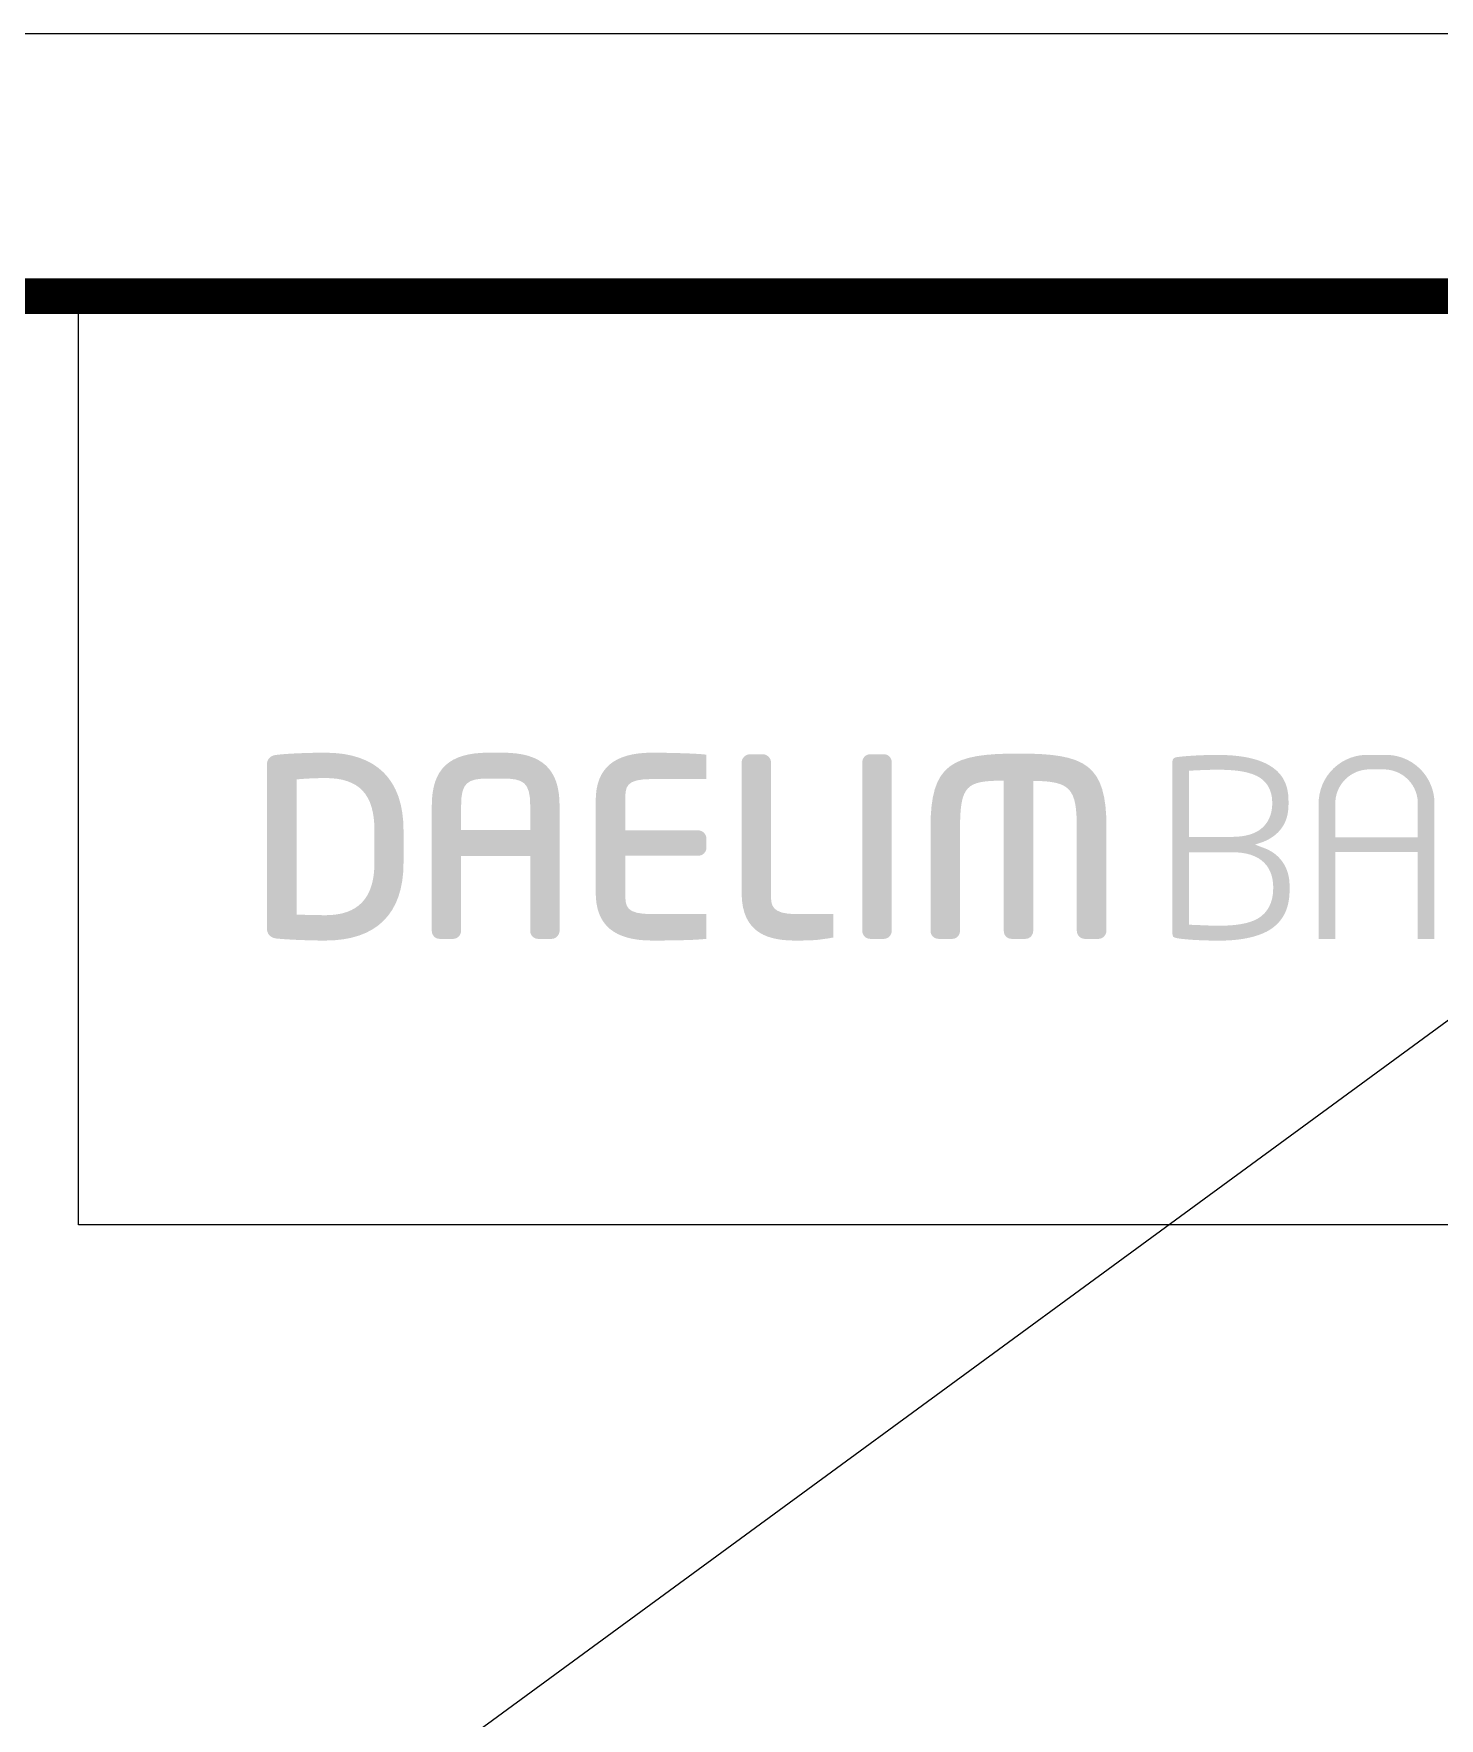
# Model space of a CAD drawing. Extents: x 1481 to 3160, y 4681 to 5260.
# Drawn here: x 2129.2 to 2201.1, y 5173.7 to 5259.9 of the extents above; entities that cross this region are included whole.
import ezdxf

# ---------------------------------------------------------------- set-up
doc = ezdxf.new("R2010")
doc.units = 0
doc.header["$LTSCALE"] = 30
doc.header["$MEASUREMENT"] = 0
doc.layers.get('0').update_dxf_attribs({"linetype": 'CONTINUOUS'})

msp = doc.modelspace()

# ---------------------------------------------------------------- hatches: boundary and pattern name
h = msp.add_hatch(color=5)
edge = h.paths.add_edge_path()
edge.add_spline(control_points=[(2148.124, 5219.146), (2148.124, 5221.745), (2146.738, 5223.123), (2144.116, 5223.123)], knot_values=[7, 7, 7, 7, 8, 8, 8, 8], degree=3, periodic=0)
edge.add_spline(control_points=[(2144.116, 5223.123), (2143.155, 5223.123), (2141.938, 5223.066), (2141.543, 5222.999)], knot_values=[0, 0, 0, 0, 1, 1, 1, 1], degree=3, periodic=0)
edge.add_spline(control_points=[(2141.543, 5222.999), (2141.295, 5222.956), (2141.134, 5222.773), (2141.134, 5222.525), (2141.134, 5222.525), (2141.134, 5214.11), (2141.134, 5214.11)], knot_values=[1, 1, 1, 1, 2, 2, 2, 3, 3, 3, 3], degree=3, periodic=0)
edge.add_spline(control_points=[(2141.134, 5214.11), (2141.134, 5213.848), (2141.295, 5213.673), (2141.559, 5213.615)], knot_values=[3, 3, 3, 3, 4, 4, 4, 4], degree=3, periodic=0)
edge.add_spline(control_points=[(2141.559, 5213.615), (2141.938, 5213.566), (2143.147, 5213.503), (2144.116, 5213.503)], knot_values=[4, 4, 4, 4, 5, 5, 5, 5], degree=3, periodic=0)
edge.add_spline(control_points=[(2144.116, 5213.503), (2146.738, 5213.503), (2148.124, 5214.881), (2148.124, 5217.485), (2148.124, 5217.485), (2148.124, 5219.146), (2148.124, 5219.146)], knot_values=[5, 5, 5, 5, 6, 6, 6, 7, 7, 7, 7], degree=3, periodic=0)
edge = h.paths.add_edge_path(flags=16)
edge.add_spline(control_points=[(2144.107, 5221.825), (2145.856, 5221.825), (2146.635, 5220.994), (2146.635, 5219.146), (2146.635, 5219.146), (2146.635, 5218.731), (2146.635, 5218.316)], knot_values=[4, 4, 4, 4, 5, 5, 5, 5.5, 5.5, 5.5, 5.5], degree=3, periodic=0)
edge.add_spline(control_points=[(2146.635, 5218.316), (2146.635, 5217.901), (2146.635, 5217.485), (2146.635, 5217.485)], knot_values=[5.5, 5.5, 5.5, 5.5, 6, 6, 6, 6], degree=3, periodic=0)
edge.add_spline(control_points=[(2146.635, 5217.485), (2146.635, 5215.681), (2145.806, 5214.8), (2144.116, 5214.8)], knot_values=[0, 0, 0, 0, 1, 1, 1, 1], degree=3, periodic=0)
edge.add_spline(control_points=[(2144.116, 5214.8), (2144.116, 5214.8), (2142.953, 5214.82), (2142.652, 5214.832), (2142.652, 5214.832), (2142.652, 5221.754), (2142.652, 5221.754)], knot_values=[1.00001, 1.00001, 1.00001, 1.00001, 2, 2, 2, 3, 3, 3, 3], degree=3, periodic=0)
edge.add_spline(control_points=[(2142.652, 5221.754), (2143.258, 5221.818), (2144.107, 5221.825), (2144.107, 5221.825)], knot_values=[3, 3, 3, 3, 4, 4, 4, 4], degree=3, periodic=0)
h = msp.add_hatch(color=5)
edge = h.paths.add_edge_path()
edge.add_spline(control_points=[(2156.111, 5220.413), (2156.111, 5222.287), (2155.208, 5223.123), (2153.2, 5223.123)], knot_values=[13, 13, 13, 13, 14, 14, 14, 14], degree=3, periodic=0)
edge.add_spline(control_points=[(2153.2, 5223.123), (2153.2, 5223.123), (2152.466, 5223.123), (2152.466, 5223.123)], knot_values=[0.00001, 0.00001, 0.00001, 0.00001, 1, 1, 1, 1], degree=3, periodic=0)
edge.add_spline(control_points=[(2152.466, 5223.123), (2150.458, 5223.123), (2149.571, 5222.287), (2149.571, 5220.413), (2149.571, 5220.413), (2149.571, 5213.999), (2149.571, 5213.999)], knot_values=[1, 1, 1, 1, 2, 2, 2, 3, 3, 3, 3], degree=3, periodic=0)
edge.add_spline(control_points=[(2149.571, 5213.999), (2149.571, 5213.774), (2149.744, 5213.59), (2149.971, 5213.59)], knot_values=[3, 3, 3, 3, 4, 4, 4, 4], degree=3, periodic=0)
edge.add_spline(control_points=[(2149.971, 5213.59), (2149.971, 5213.59), (2150.672, 5213.59), (2150.672, 5213.59)], knot_values=[4.00001, 4.00001, 4.00001, 4.00001, 5, 5, 5, 5], degree=3, periodic=0)
edge.add_spline(control_points=[(2150.672, 5213.59), (2150.907, 5213.59), (2151.072, 5213.809), (2151.072, 5213.999), (2151.072, 5213.999), (2151.072, 5214.922), (2151.072, 5215.864)], knot_values=[5, 5, 5, 5, 6, 6, 6, 6.5, 6.5, 6.5, 6.5], degree=3, periodic=0)
edge.add_spline(control_points=[(2151.072, 5215.864), (2151.072, 5216.806), (2151.072, 5217.766), (2151.072, 5217.841), (2151.072, 5217.841), (2154.609, 5217.841), (2154.609, 5217.841)], knot_values=[6.5, 6.5, 6.5, 6.5, 7, 7, 7, 8, 8, 8, 8], degree=3, periodic=0)
edge.add_spline(control_points=[(2154.609, 5217.841), (2154.609, 5217.691), (2154.609, 5213.999), (2154.609, 5213.999)], knot_values=[8, 8, 8, 8, 9, 9, 9, 9], degree=3, periodic=0)
edge.add_spline(control_points=[(2154.609, 5213.999), (2154.609, 5213.766), (2154.791, 5213.59), (2155.006, 5213.59)], knot_values=[9, 9, 9, 9, 10, 10, 10, 10], degree=3, periodic=0)
edge.add_spline(control_points=[(2155.006, 5213.59), (2155.006, 5213.59), (2155.711, 5213.59), (2155.711, 5213.59)], knot_values=[10.00001, 10.00001, 10.00001, 10.00001, 11, 11, 11, 11], degree=3, periodic=0)
edge.add_spline(control_points=[(2155.711, 5213.59), (2155.946, 5213.59), (2156.111, 5213.817), (2156.111, 5213.999), (2156.111, 5213.999), (2156.111, 5220.413), (2156.111, 5220.413)], knot_values=[11, 11, 11, 11, 12, 12, 12, 13, 13, 13, 13], degree=3, periodic=0)
edge = h.paths.add_edge_path(flags=16)
edge.add_spline(control_points=[(2151.072, 5220.413), (2151.072, 5221.602), (2151.41, 5221.798), (2152.466, 5221.798)], knot_values=[2, 2, 2, 2, 3, 3, 3, 3], degree=3, periodic=0)
edge.add_spline(control_points=[(2152.466, 5221.798), (2152.466, 5221.798), (2153.2, 5221.798), (2153.2, 5221.798)], knot_values=[3.00001, 3.00001, 3.00001, 3.00001, 4, 4, 4, 4], degree=3, periodic=0)
edge.add_spline(control_points=[(2153.2, 5221.798), (2154.259, 5221.798), (2154.609, 5221.602), (2154.609, 5220.413)], knot_values=[4, 4, 4, 4, 5, 5, 5, 5], degree=3, periodic=0)
edge.add_spline(control_points=[(2154.609, 5220.413), (2154.609, 5220.413), (2154.609, 5219.273), (2154.609, 5219.161)], knot_values=[5.00001, 5.00001, 5.00001, 5.00001, 6, 6, 6, 6], degree=3, periodic=0)
edge.add_spline(control_points=[(2154.609, 5219.161), (2154.609, 5219.161), (2151.072, 5219.161), (2151.072, 5219.161)], knot_values=[0, 0, 0, 0, 1, 1, 1, 1], degree=3, periodic=0)
edge.add_spline(control_points=[(2151.072, 5219.161), (2151.072, 5219.273), (2151.072, 5220.413), (2151.072, 5220.413)], knot_values=[1, 1, 1, 1, 2, 2, 2, 2], degree=3, periodic=0)
h = msp.add_hatch(color=5)
edge = h.paths.add_edge_path()
edge.add_spline(control_points=[(2159.475, 5219.146), (2159.475, 5219.268), (2159.475, 5220.671), (2159.475, 5220.671)], knot_values=[14, 14, 14, 14, 15, 15, 15, 15], degree=3, periodic=0)
edge.add_spline(control_points=[(2159.475, 5220.671), (2159.475, 5221.384), (2159.475, 5221.774), (2160.865, 5221.774), (2160.865, 5221.774), (2161.555, 5221.772), (2162.246, 5221.771)], knot_values=[15, 15, 15, 15, 16, 16, 16, 16.5, 16.5, 16.5, 16.5], degree=3, periodic=0)
edge.add_spline(control_points=[(2162.246, 5221.771), (2162.937, 5221.769), (2163.628, 5221.768), (2163.628, 5221.768), (2163.628, 5221.768), (2163.628, 5222.081), (2163.628, 5222.394)], knot_values=[16.5, 16.5, 16.5, 16.5, 17, 17, 17, 17.5, 17.5, 17.5, 17.5], degree=3, periodic=0)
edge.add_spline(control_points=[(2163.628, 5222.394), (2163.628, 5222.708), (2163.628, 5223.021), (2163.628, 5223.021)], knot_values=[17.5, 17.5, 17.5, 17.5, 18, 18, 18, 18], degree=3, periodic=0)
edge.add_spline(control_points=[(2163.628, 5223.021), (2163.628, 5223.021), (2163.348, 5223.048), (2163.348, 5223.048)], knot_values=[18.00001, 18.00001, 18.00001, 18.00001, 19, 19, 19, 19], degree=3, periodic=0)
edge.add_spline(control_points=[(2163.348, 5223.048), (2162.787, 5223.094), (2161.549, 5223.123), (2160.849, 5223.123)], knot_values=[19, 19, 19, 19, 20, 20, 20, 20], degree=3, periodic=0)
edge.add_spline(control_points=[(2160.849, 5223.123), (2158.903, 5223.123), (2157.962, 5222.326), (2157.962, 5220.671)], knot_values=[20, 20, 20, 20, 21, 21, 21, 21], degree=3, periodic=0)
edge.add_spline(control_points=[(2157.962, 5220.671), (2157.962, 5220.671), (2157.962, 5215.953), (2157.962, 5215.953)], knot_values=[0, 0, 0, 0, 1, 1, 1, 1], degree=3, periodic=0)
edge.add_spline(control_points=[(2157.962, 5215.953), (2157.962, 5214.303), (2158.903, 5213.503), (2160.849, 5213.503)], knot_values=[1, 1, 1, 1, 2, 2, 2, 2], degree=3, periodic=0)
edge.add_spline(control_points=[(2160.849, 5213.503), (2161.71, 5213.503), (2162.874, 5213.52), (2163.348, 5213.566)], knot_values=[2, 2, 2, 2, 3, 3, 3, 3], degree=3, periodic=0)
edge.add_spline(control_points=[(2163.348, 5213.566), (2163.348, 5213.566), (2163.562, 5213.584), (2163.562, 5213.584)], knot_values=[3.00001, 3.00001, 3.00001, 3.00001, 3.99999, 3.99999, 3.99999, 3.99999], degree=3, periodic=0)
edge.add_spline(control_points=[(2163.562, 5213.584), (2163.562, 5213.584), (2163.562, 5213.584), (2163.562, 5213.584), (2163.562, 5213.584), (2163.628, 5213.59), (2163.628, 5213.59)], knot_values=[3.99999, 3.99999, 3.99999, 3.99999, 4, 4, 4, 4.99999, 4.99999, 4.99999, 4.99999], degree=3, periodic=0)
edge.add_spline(control_points=[(2163.628, 5213.59), (2163.628, 5213.59), (2163.628, 5213.59), (2163.628, 5213.59), (2163.628, 5213.59), (2163.628, 5213.907), (2163.628, 5214.223)], knot_values=[4.99999, 4.99999, 4.99999, 4.99999, 5.25, 5.25, 5.25, 5.5, 5.5, 5.5, 5.5], degree=3, periodic=0)
edge.add_spline(control_points=[(2163.628, 5214.223), (2163.628, 5214.54), (2163.628, 5214.857), (2163.628, 5214.857), (2163.628, 5214.857), (2160.865, 5214.857), (2160.865, 5214.857)], knot_values=[5.5, 5.5, 5.5, 5.5, 6, 6, 6, 7, 7, 7, 7], degree=3, periodic=0)
edge.add_spline(control_points=[(2160.865, 5214.857), (2159.475, 5214.857), (2159.475, 5215.244), (2159.475, 5215.953), (2159.475, 5215.953), (2159.475, 5217.708), (2159.475, 5217.846)], knot_values=[7, 7, 7, 7, 8, 8, 8, 9, 9, 9, 9], degree=3, periodic=0)
edge.add_spline(control_points=[(2159.475, 5217.846), (2159.611, 5217.846), (2163.207, 5217.846), (2163.207, 5217.846)], knot_values=[9, 9, 9, 9, 10, 10, 10, 10], degree=3, periodic=0)
edge.add_spline(control_points=[(2163.207, 5217.846), (2163.429, 5217.846), (2163.628, 5218.023), (2163.628, 5218.25)], knot_values=[10, 10, 10, 10, 11, 11, 11, 11], degree=3, periodic=0)
edge.add_spline(control_points=[(2163.628, 5218.25), (2163.628, 5218.25), (2163.628, 5218.719), (2163.628, 5218.719)], knot_values=[11.00001, 11.00001, 11.00001, 11.00001, 12, 12, 12, 12], degree=3, periodic=0)
edge.add_spline(control_points=[(2163.628, 5218.719), (2163.628, 5218.955), (2163.429, 5219.146), (2163.207, 5219.146), (2163.207, 5219.146), (2159.611, 5219.146), (2159.475, 5219.146)], knot_values=[12, 12, 12, 12, 13, 13, 13, 14, 14, 14, 14], degree=3, periodic=0)
h = msp.add_hatch(color=5)
edge = h.paths.add_edge_path()
edge.add_spline(control_points=[(2168.225, 5214.857), (2166.935, 5214.857), (2166.935, 5215.345), (2166.935, 5215.817), (2166.935, 5215.817), (2166.935, 5222.617), (2166.935, 5222.617)], knot_values=[9, 9, 9, 9, 10, 10, 10, 11, 11, 11, 11], degree=3, periodic=0)
edge.add_spline(control_points=[(2166.935, 5222.617), (2166.935, 5222.845), (2166.741, 5223.043), (2166.51, 5223.043)], knot_values=[11, 11, 11, 11, 12, 12, 12, 12], degree=3, periodic=0)
edge.add_spline(control_points=[(2166.51, 5223.043), (2166.51, 5223.043), (2165.867, 5223.043), (2165.866, 5223.043)], knot_values=[12.00001, 12.00001, 12.00001, 12.00001, 12.99999, 12.99999, 12.99999, 12.99999], degree=3, periodic=0)
edge.add_spline(control_points=[(2165.866, 5223.043), (2165.632, 5223.043), (2165.43, 5222.845), (2165.43, 5222.617), (2165.43, 5222.617), (2165.43, 5215.953), (2165.43, 5215.953)], knot_values=[0, 0, 0, 0, 1, 1, 1, 2, 2, 2, 2], degree=3, periodic=0)
edge.add_spline(control_points=[(2165.43, 5215.953), (2165.43, 5213.78), (2166.923, 5213.503), (2168.213, 5213.503)], knot_values=[2, 2, 2, 2, 3, 3, 3, 3], degree=3, periodic=0)
edge.add_spline(control_points=[(2168.213, 5213.503), (2169.158, 5213.503), (2169.389, 5213.544), (2169.681, 5213.59)], knot_values=[3, 3, 3, 3, 4, 4, 4, 4], degree=3, periodic=0)
edge.add_spline(control_points=[(2169.681, 5213.59), (2169.681, 5213.59), (2169.846, 5213.611), (2169.846, 5213.611)], knot_values=[4.00001, 4.00001, 4.00001, 4.00001, 4.99999, 4.99999, 4.99999, 4.99999], degree=3, periodic=0)
edge.add_spline(control_points=[(2169.846, 5213.611), (2169.846, 5213.611), (2169.846, 5213.611), (2169.846, 5213.611), (2169.846, 5213.611), (2170.056, 5213.648), (2170.056, 5213.648)], knot_values=[4.99999, 4.99999, 4.99999, 4.99999, 5.499995, 5.499995, 5.499995, 5.99999, 5.99999, 5.99999, 5.99999], degree=3, periodic=0)
edge.add_spline(control_points=[(2170.056, 5213.648), (2170.056, 5213.648), (2170.056, 5213.648), (2170.056, 5213.648), (2170.056, 5213.648), (2170.131, 5213.659), (2170.131, 5213.659)], knot_values=[5.99999, 5.99999, 5.99999, 5.99999, 6.499995, 6.499995, 6.499995, 6.99999, 6.99999, 6.99999, 6.99999], degree=3, periodic=0)
edge.add_spline(control_points=[(2170.131, 5213.659), (2170.131, 5213.659), (2170.131, 5213.659), (2170.131, 5213.659), (2170.131, 5213.659), (2170.131, 5213.958), (2170.131, 5214.258)], knot_values=[6.99999, 6.99999, 6.99999, 6.99999, 7.25, 7.25, 7.25, 7.5, 7.5, 7.5, 7.5], degree=3, periodic=0)
edge.add_spline(control_points=[(2170.131, 5214.258), (2170.131, 5214.557), (2170.131, 5214.857), (2170.131, 5214.857), (2170.131, 5214.857), (2168.225, 5214.857), (2168.225, 5214.857)], knot_values=[7.5, 7.5, 7.5, 7.5, 8, 8, 8, 9, 9, 9, 9], degree=3, periodic=0)
h = msp.add_hatch(color=5)
edge = h.paths.add_edge_path()
edge.add_spline(control_points=[(2172.716, 5213.59), (2172.959, 5213.59), (2173.112, 5213.809), (2173.112, 5213.999), (2173.112, 5213.999), (2173.112, 5222.633), (2173.112, 5222.633)], knot_values=[4, 4, 4, 4, 5, 5, 5, 6, 6, 6, 6], degree=3, periodic=0)
edge.add_spline(control_points=[(2173.112, 5222.633), (2173.112, 5222.857), (2172.938, 5223.043), (2172.716, 5223.043)], knot_values=[6, 6, 6, 6, 7, 7, 7, 7], degree=3, periodic=0)
edge.add_spline(control_points=[(2172.716, 5223.043), (2172.716, 5223.043), (2172.015, 5223.043), (2172.015, 5223.043)], knot_values=[7.00001, 7.00001, 7.00001, 7.00001, 7.99999, 7.99999, 7.99999, 7.99999], degree=3, periodic=0)
edge.add_spline(control_points=[(2172.015, 5223.043), (2171.76, 5223.043), (2171.607, 5222.833), (2171.607, 5222.633), (2171.607, 5222.633), (2171.607, 5213.999), (2171.607, 5213.999)], knot_values=[0, 0, 0, 0, 1, 1, 1, 2, 2, 2, 2], degree=3, periodic=0)
edge.add_spline(control_points=[(2171.607, 5213.999), (2171.607, 5213.766), (2171.796, 5213.59), (2172.015, 5213.59)], knot_values=[2, 2, 2, 2, 3, 3, 3, 3], degree=3, periodic=0)
edge.add_spline(control_points=[(2172.015, 5213.59), (2172.015, 5213.59), (2172.716, 5213.59), (2172.716, 5213.59)], knot_values=[3.00001, 3.00001, 3.00001, 3.00001, 4, 4, 4, 4], degree=3, periodic=0)
h = msp.add_hatch(color=5)
edge = h.paths.add_edge_path()
edge.add_spline(control_points=[(2176.609, 5219.189), (2176.609, 5221.462), (2176.921, 5221.685), (2178.85, 5221.693)], knot_values=[5, 5, 5, 5, 6, 6, 6, 6], degree=3, periodic=0)
edge.add_spline(control_points=[(2178.85, 5221.693), (2178.85, 5221.557), (2178.85, 5213.999), (2178.85, 5213.999)], knot_values=[6, 6, 6, 6, 7, 7, 7, 7], degree=3, periodic=0)
edge.add_spline(control_points=[(2178.85, 5213.999), (2178.85, 5213.761), (2179.028, 5213.59), (2179.254, 5213.59)], knot_values=[7, 7, 7, 7, 8, 8, 8, 8], degree=3, periodic=0)
edge.add_spline(control_points=[(2179.254, 5213.59), (2179.254, 5213.59), (2179.952, 5213.59), (2179.952, 5213.59)], knot_values=[8.00001, 8.00001, 8.00001, 8.00001, 9, 9, 9, 9], degree=3, periodic=0)
edge.add_spline(control_points=[(2179.952, 5213.59), (2180.207, 5213.59), (2180.356, 5213.809), (2180.356, 5213.999), (2180.356, 5213.999), (2180.356, 5221.528), (2180.356, 5221.679)], knot_values=[9, 9, 9, 9, 10, 10, 10, 11, 11, 11, 11], degree=3, periodic=0)
edge.add_spline(control_points=[(2180.356, 5221.679), (2181.259, 5221.673), (2181.834, 5221.58), (2182.154, 5221.26)], knot_values=[11, 11, 11, 11, 12, 12, 12, 12], degree=3, periodic=0)
edge.add_spline(control_points=[(2182.154, 5221.26), (2182.526, 5220.902), (2182.587, 5220.225), (2182.587, 5219.189), (2182.587, 5219.189), (2182.587, 5213.999), (2182.587, 5213.999)], knot_values=[12, 12, 12, 12, 13, 13, 13, 14, 14, 14, 14], degree=3, periodic=0)
edge.add_spline(control_points=[(2182.587, 5213.999), (2182.587, 5213.774), (2182.772, 5213.59), (2182.991, 5213.59)], knot_values=[14, 14, 14, 14, 15, 15, 15, 15], degree=3, periodic=0)
edge.add_spline(control_points=[(2182.991, 5213.59), (2182.991, 5213.59), (2183.705, 5213.59), (2183.705, 5213.59)], knot_values=[15.00001, 15.00001, 15.00001, 15.00001, 16, 16, 16, 16], degree=3, periodic=0)
edge.add_spline(control_points=[(2183.705, 5213.59), (2183.936, 5213.59), (2184.105, 5213.817), (2184.105, 5213.999), (2184.105, 5213.999), (2184.105, 5219.308), (2184.105, 5219.308)], knot_values=[16, 16, 16, 16, 17, 17, 17, 18, 18, 18, 18], degree=3, periodic=0)
edge.add_spline(control_points=[(2184.105, 5219.308), (2184.105, 5222.534), (2183.036, 5223.079), (2179.606, 5223.079)], knot_values=[18, 18, 18, 18, 19, 19, 19, 19], degree=3, periodic=0)
edge.add_spline(control_points=[(2179.606, 5223.079), (2176.171, 5223.079), (2175.099, 5222.534), (2175.099, 5219.308)], knot_values=[19, 19, 19, 19, 20, 20, 20, 20], degree=3, periodic=0)
edge.add_spline(control_points=[(2175.099, 5219.308), (2175.099, 5219.308), (2175.099, 5213.999), (2175.099, 5213.999)], knot_values=[0, 0, 0, 0, 1, 1, 1, 1], degree=3, periodic=0)
edge.add_spline(control_points=[(2175.099, 5213.999), (2175.099, 5213.766), (2175.281, 5213.59), (2175.512, 5213.59)], knot_values=[1, 1, 1, 1, 2, 2, 2, 2], degree=3, periodic=0)
edge.add_spline(control_points=[(2175.512, 5213.59), (2175.512, 5213.59), (2176.213, 5213.59), (2176.213, 5213.59)], knot_values=[2.00001, 2.00001, 2.00001, 2.00001, 3, 3, 3, 3], degree=3, periodic=0)
edge.add_spline(control_points=[(2176.213, 5213.59), (2176.464, 5213.59), (2176.609, 5213.809), (2176.609, 5213.999), (2176.609, 5213.999), (2176.609, 5219.189), (2176.609, 5219.189)], knot_values=[3, 3, 3, 3, 4, 4, 4, 5, 5, 5, 5], degree=3, periodic=0)
h = msp.add_hatch(color=5)
edge = h.paths.add_edge_path()
edge.add_spline(control_points=[(2193.423, 5220.666), (2193.423, 5221.598), (2193.036, 5222.149), (2192.389, 5222.505)], knot_values=[4, 4, 4, 4, 5, 5, 5, 5], degree=3, periodic=0)
edge.add_spline(control_points=[(2192.389, 5222.505), (2191.737, 5222.868), (2190.81, 5223.008), (2189.795, 5223.008)], knot_values=[5, 5, 5, 5, 6, 6, 6, 6], degree=3, periodic=0)
edge.add_spline(control_points=[(2189.795, 5223.008), (2188.953, 5223.008), (2188.171, 5222.956), (2187.733, 5222.898)], knot_values=[6, 6, 6, 6, 7, 7, 7, 7], degree=3, periodic=0)
edge.add_spline(control_points=[(2187.733, 5222.898), (2187.63, 5222.892), (2187.577, 5222.857), (2187.541, 5222.819)], knot_values=[7, 7, 7, 7, 8, 8, 8, 8], degree=3, periodic=0)
edge.add_spline(control_points=[(2187.541, 5222.819), (2187.502, 5222.788), (2187.478, 5222.719), (2187.478, 5222.588)], knot_values=[8, 8, 8, 8, 9, 9, 9, 9], degree=3, periodic=0)
edge.add_spline(control_points=[(2187.478, 5222.588), (2187.478, 5222.588), (2187.478, 5213.949), (2187.478, 5213.949)], knot_values=[9, 9, 9, 9, 10, 10, 10, 10], degree=3, periodic=0)
edge.add_spline(control_points=[(2187.478, 5213.949), (2187.478, 5213.797), (2187.502, 5213.726), (2187.526, 5213.697)], knot_values=[10, 10, 10, 10, 11, 11, 11, 11], degree=3, periodic=0)
edge.add_spline(control_points=[(2187.526, 5213.697), (2187.565, 5213.674), (2187.618, 5213.636), (2187.767, 5213.615)], knot_values=[11, 11, 11, 11, 12, 12, 12, 12], degree=3, periodic=0)
edge.add_spline(control_points=[(2187.767, 5213.615), (2188.241, 5213.544), (2189.008, 5213.5), (2189.858, 5213.5)], knot_values=[12, 12, 12, 12, 13, 13, 13, 13], degree=3, periodic=0)
edge.add_spline(control_points=[(2189.858, 5213.5), (2190.856, 5213.495), (2191.78, 5213.653), (2192.427, 5214.028)], knot_values=[13, 13, 13, 13, 14, 14, 14, 14], degree=3, periodic=0)
edge.add_spline(control_points=[(2192.427, 5214.028), (2193.074, 5214.43), (2193.478, 5215.046), (2193.478, 5216.09)], knot_values=[14, 14, 14, 14, 15, 15, 15, 15], degree=3, periodic=0)
edge.add_spline(control_points=[(2193.478, 5216.09), (2193.478, 5216.09), (2193.478, 5216.316), (2193.478, 5216.316)], knot_values=[15, 15, 15, 15, 16, 16, 16, 16], degree=3, periodic=0)
edge.add_spline(control_points=[(2193.478, 5216.316), (2193.478, 5217.242), (2192.978, 5217.959), (2192.146, 5218.25)], knot_values=[16, 16, 16, 16, 17, 17, 17, 17], degree=3, periodic=0)
edge.add_spline(control_points=[(2192.146, 5218.25), (2192.146, 5218.25), (2191.713, 5218.415), (2191.713, 5218.415)], knot_values=[0, 0, 0, 0, 0.999982, 0.999982, 0.999982, 0.999982], degree=3, periodic=0)
edge.add_spline(control_points=[(2191.713, 5218.415), (2191.713, 5218.415), (2192.146, 5218.563), (2192.146, 5218.563)], knot_values=[1.000018, 1.000018, 1.000018, 1.000018, 2, 2, 2, 2], degree=3, periodic=0)
edge.add_spline(control_points=[(2192.146, 5218.563), (2192.978, 5218.906), (2193.423, 5219.548), (2193.423, 5220.456)], knot_values=[2, 2, 2, 2, 3, 3, 3, 3], degree=3, periodic=0)
edge.add_spline(control_points=[(2193.423, 5220.456), (2193.423, 5220.456), (2193.423, 5220.666), (2193.423, 5220.666)], knot_values=[3, 3, 3, 3, 4, 4, 4, 4], degree=3, periodic=0)
edge = h.paths.add_edge_path(flags=16)
edge.add_spline(control_points=[(2188.328, 5218.811), (2188.328, 5218.811), (2188.328, 5222.201), (2188.328, 5222.201)], knot_values=[8, 8, 8, 8, 9, 9, 9, 9], degree=3, periodic=0)
edge.add_spline(control_points=[(2188.328, 5222.201), (2188.328, 5222.201), (2188.489, 5222.208), (2188.489, 5222.208)], knot_values=[0, 0, 0, 0, 1, 1, 1, 1], degree=3, periodic=0)
edge.add_spline(control_points=[(2188.489, 5222.208), (2188.854, 5222.225), (2189.343, 5222.25), (2189.795, 5222.25)], knot_values=[1, 1, 1, 1, 2, 2, 2, 2], degree=3, periodic=0)
edge.add_spline(control_points=[(2189.795, 5222.25), (2190.599, 5222.25), (2191.263, 5222.184), (2191.78, 5221.942)], knot_values=[2, 2, 2, 2, 3, 3, 3, 3], degree=3, periodic=0)
edge.add_spline(control_points=[(2191.78, 5221.942), (2192.278, 5221.71), (2192.591, 5221.241), (2192.591, 5220.576)], knot_values=[3, 3, 3, 3, 4, 4, 4, 4], degree=3, periodic=0)
edge.add_spline(control_points=[(2192.591, 5220.576), (2192.591, 5220.576), (2192.591, 5220.535), (2192.591, 5220.535)], knot_values=[4, 4, 4, 4, 5, 5, 5, 5], degree=3, periodic=0)
edge.add_spline(control_points=[(2192.591, 5220.535), (2192.591, 5220.102), (2192.47, 5219.66), (2192.138, 5219.331)], knot_values=[5, 5, 5, 5, 6, 6, 6, 6], degree=3, periodic=0)
edge.add_spline(control_points=[(2192.138, 5219.331), (2191.811, 5218.999), (2191.284, 5218.811), (2190.512, 5218.811)], knot_values=[6, 6, 6, 6, 7, 7, 7, 7], degree=3, periodic=0)
edge.add_spline(control_points=[(2190.512, 5218.811), (2190.512, 5218.811), (2188.328, 5218.811), (2188.328, 5218.811)], knot_values=[7, 7, 7, 7, 8, 8, 8, 8], degree=3, periodic=0)
edge = h.paths.add_edge_path(flags=16)
edge.add_spline(control_points=[(2188.328, 5218.027), (2188.328, 5218.027), (2190.512, 5218.027), (2190.512, 5218.027)], knot_values=[5, 5, 5, 5, 6, 6, 6, 6], degree=3, periodic=0)
edge.add_spline(control_points=[(2190.512, 5218.027), (2191.296, 5218.027), (2191.838, 5217.838), (2192.187, 5217.479)], knot_values=[6, 6, 6, 6, 7, 7, 7, 7], degree=3, periodic=0)
edge.add_spline(control_points=[(2192.187, 5217.479), (2192.528, 5217.136), (2192.641, 5216.665), (2192.641, 5216.215)], knot_values=[7, 7, 7, 7, 8, 8, 8, 8], degree=3, periodic=0)
edge.add_spline(control_points=[(2192.641, 5216.215), (2192.641, 5216.215), (2192.641, 5216.18), (2192.641, 5216.18)], knot_values=[8, 8, 8, 8, 9, 9, 9, 9], degree=3, periodic=0)
edge.add_spline(control_points=[(2192.641, 5216.18), (2192.641, 5215.446), (2192.353, 5214.924), (2191.852, 5214.629)], knot_values=[0, 0, 0, 0, 1, 1, 1, 1], degree=3, periodic=0)
edge.add_spline(control_points=[(2191.852, 5214.629), (2191.347, 5214.346), (2190.666, 5214.263), (2189.858, 5214.263)], knot_values=[1, 1, 1, 1, 2, 2, 2, 2], degree=3, periodic=0)
edge.add_spline(control_points=[(2189.858, 5214.263), (2189.396, 5214.263), (2188.917, 5214.295), (2188.489, 5214.308)], knot_values=[2, 2, 2, 2, 3, 3, 3, 3], degree=3, periodic=0)
edge.add_spline(control_points=[(2188.489, 5214.308), (2188.489, 5214.308), (2188.328, 5214.317), (2188.328, 5214.317)], knot_values=[3.000017, 3.000017, 3.000017, 3.000017, 4, 4, 4, 4], degree=3, periodic=0)
edge.add_spline(control_points=[(2188.328, 5214.317), (2188.328, 5214.317), (2188.328, 5218.027), (2188.328, 5218.027)], knot_values=[4, 4, 4, 4, 5, 5, 5, 5], degree=3, periodic=0)
at = {"lineweight": 0}
h = msp.add_hatch(color=5, dxfattribs=at)
edge = h.paths.add_edge_path()
edge.add_line((2198.255, 5223.008), (2197.606, 5223.008))
edge.add_arc((2197.454, 5220.524), 2.489, 86.50065, 180.93788)
edge.add_line((2194.965, 5220.483), (2194.965, 5213.59))
edge.add_spline(control_points=[(2194.965, 5213.59), (2195.112, 5213.59), (2195.51, 5213.59), (2195.819, 5213.59)], knot_values=[6.126372, 6.126372, 6.126372, 6.126372, 6.631821, 6.631821, 6.631821, 6.631821], degree=3, periodic=0)
edge.add_spline(control_points=[(2195.819, 5213.59), (2195.819, 5214.767), (2195.819, 5218.031), (2195.819, 5218.031)], knot_values=[8.180194, 8.180194, 8.180194, 8.180194, 9, 9, 9, 9], degree=3, periodic=0)
edge.add_line((2195.819, 5218.031), (2200.042, 5218.031))
edge.add_spline(control_points=[(2200.042, 5218.031), (2200.042, 5218.031), (2200.042, 5214.767), (2200.042, 5213.59)], knot_values=[8.180194, 8.180194, 8.180194, 8.180194, 9, 9, 9, 9], degree=3, periodic=0)
edge.add_spline(control_points=[(2200.042, 5213.59), (2200.351, 5213.59), (2200.749, 5213.59), (2200.896, 5213.59)], knot_values=[6.126372, 6.126372, 6.126372, 6.126372, 6.631821, 6.631821, 6.631821, 6.631821], degree=3, periodic=0)
edge.add_line((2200.896, 5213.59), (2200.896, 5220.483))
edge.add_arc((2198.407, 5220.524), 2.489, 359.06212, 453.49935)
h.paths.add_polyline_path([(2197.606, 5222.266), (2198.255, 5222.266, -0.436008), (2200.042, 5220.437), (2200.042, 5218.782), (2195.819, 5218.782), (2195.819, 5220.437, -0.436008)], flags=16)

# ---------------------------------------------------------------- linework, layer by layer
at = {"ltscale": 0.5}
msp.add_line((1480.632, 4681.177), (2270.512, 5259.937), dxfattribs=at)
at = {"color": 5, "ltscale": 0.5}
msp.add_line((2131.495, 5198.952), (2131.495, 5246.5), dxfattribs=at)
at = {"color": 5, "ltscale": 40}
msp.add_line((2257.734, 5198.952), (2131.495, 5198.952), dxfattribs=at)
at = {"ltscale": 0.5}
msp.add_lwpolyline([(1480.632, 4681.177), (2270.512, 4681.177), (2270.512, 5259.937), (1480.632, 5259.937)], close=True, dxfattribs=at)
at = {"color": 5, "linetype": 'ByBlock', "lineweight": 200, "const_width": 1.82}
msp.add_lwpolyline([(1493.333, 4705.959), (2257.733, 4705.959), (2257.733, 5246.499), (1493.333, 5246.499)], close=True, dxfattribs=at)

doc.saveas('drawing.dxf')
